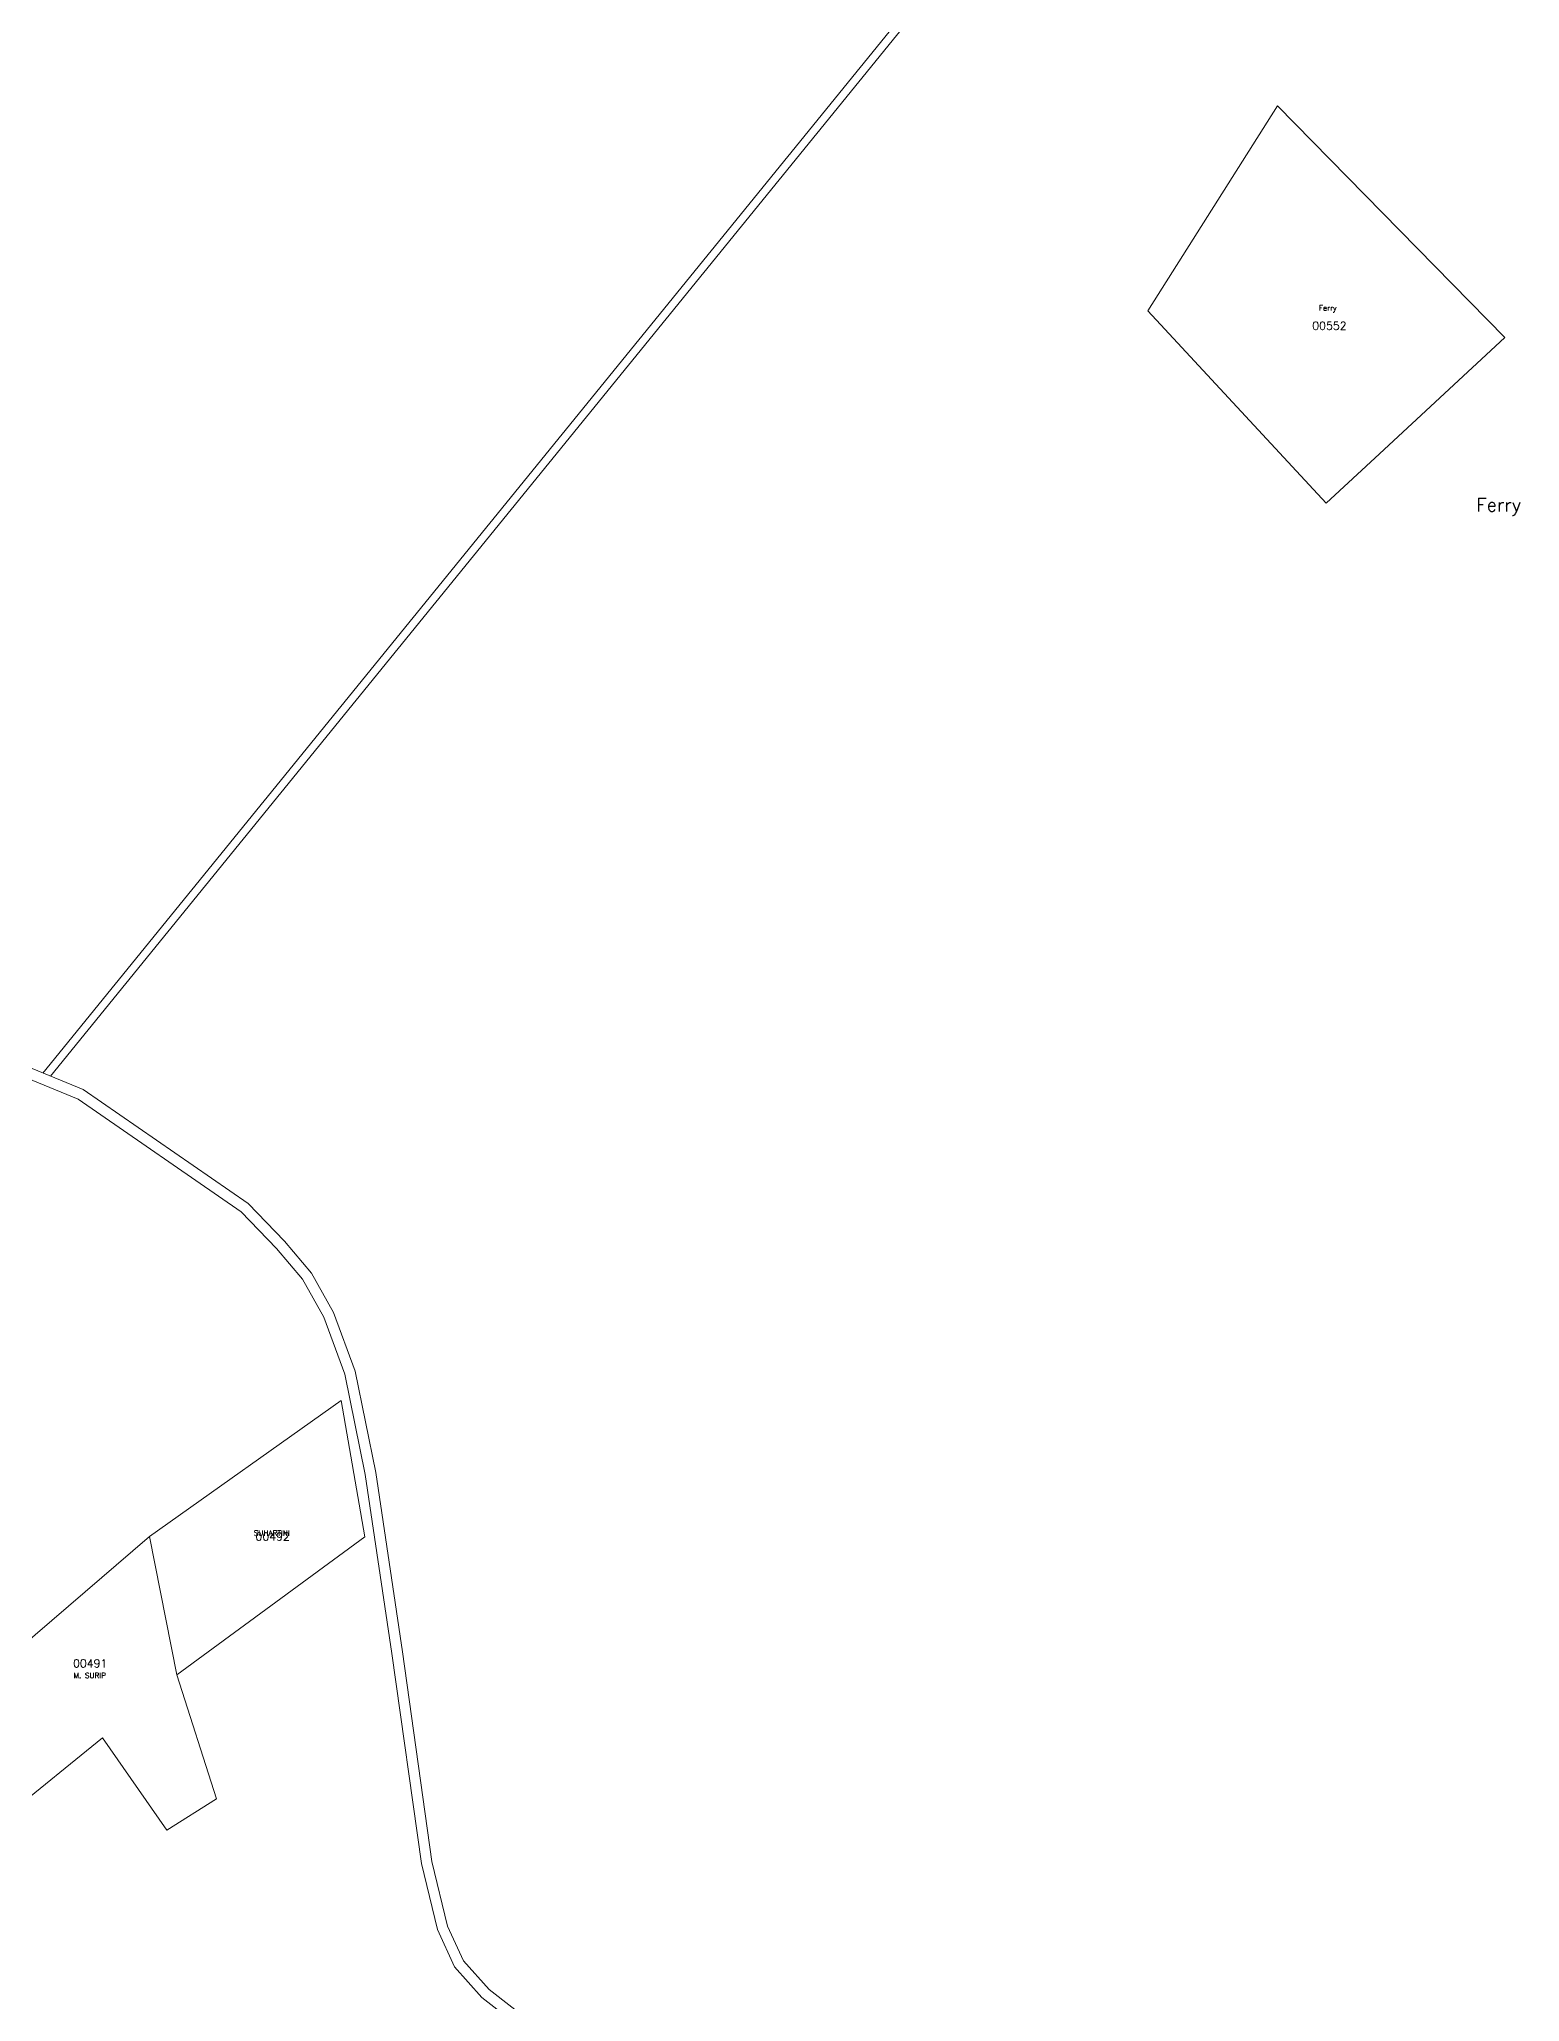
# Model space of a CAD drawing. Header units: inches. Extents: x 127149 to 132166, y 1065498 to 1071385.
# Drawn here: x 129882 to 130437, y 1066443 to 1067179 of the extents above; entities that cross this region are included whole.
import ezdxf
from ezdxf.enums import TextEntityAlignment as Align

# ---------------------------------------------------------------- set-up
doc = ezdxf.new("R2010")
doc.units = ezdxf.units.IN
doc.header["$MEASUREMENT"] = 0
for name, color, linetype in [('020100', 7, 'Continuous'), ('040100', 20, 'Continuous'), ('080201', 7, 'Continuous'), ('tn_lai', 7, 'Continuous')]:
    doc.layers.add(name, color=color, linetype=linetype)
doc.styles.add('romans', font='romans.shx')

msp = doc.modelspace()

# ---------------------------------------------------------------- linework, layer by layer
at = {"layer": '020100', "lineweight": 0}
for points in [[(130346.61, 1067154.12), (130298.07, 1067077.28), (130364.84, 1067005.2), (130384.9, 1067023.77), (130431.92, 1067067.32), (130346.61, 1067154.12)], [(129923.69, 1066617.86), (129933.91, 1066566.04), (130004.42, 1066617.73), (129995.57, 1066668.83), (129923.69, 1066617.86)], [(129923.69, 1066617.86), (129832.5, 1066539.55), (129870.75, 1066513.62), (129906.11, 1066542.41), (129930.18, 1066507.77), (129948.84, 1066519.5), (129933.91, 1066566.04), (129923.69, 1066617.86)]]:
    msp.add_lwpolyline(points, dxfattribs=at)
at = {"layer": '040100', "lineweight": 0}
for points in [[(130416.9, 1067444.23), (130301.93, 1067306.12), (129883.73, 1066791.57)], [(130416.9, 1067444.23), (130301.93, 1067306.12), (129883.73, 1066791.57)], [(130419.13, 1067442.22), (130304.25, 1067304.21), (129886.63, 1066790.38)], [(130419.13, 1067442.22), (130304.25, 1067304.21), (129886.63, 1066790.38)], [(129626.09, 1066885.8), (129784.03, 1066828.26), (129896.91, 1066781.83), (129958.05, 1066739.6), (129971.38, 1066725.86), (129981.12, 1066714.27), (129989.1, 1066700.1), (129996.98, 1066678.7), (130004.61, 1066641.15), (130014.61, 1066574.05), (130025.69, 1066495.28), (130031.65, 1066470.5), (130038.03, 1066456.58), (130048.32, 1066445.08), (130080.42, 1066420.08), (130161.32, 1066362.95), (130232.94, 1066315.55), (130310.7, 1066268.69), (130363.93, 1066237.71), (130394.03, 1066220.92), (130433.52, 1066206.3)], [(129784.03, 1066828.26), (129896.91, 1066781.83), (129958.05, 1066739.6), (129971.38, 1066725.86), (129981.12, 1066714.27), (129989.1, 1066700.1), (129996.98, 1066678.7), (130004.61, 1066641.15), (130014.61, 1066574.05), (130025.69, 1066495.28), (130031.65, 1066470.5), (130038.03, 1066456.58), (130048.32, 1066445.08), (130080.42, 1066420.08)], [(129785.47, 1066831.99), (129898.83, 1066785.37), (129960.65, 1066742.67), (129974.36, 1066728.54), (129984.42, 1066716.55), (129992.74, 1066701.79), (130000.84, 1066679.79), (130008.55, 1066641.84), (130018.57, 1066574.62), (130029.62, 1066496.03), (130035.45, 1066471.82), (130041.42, 1066458.79), (130051.06, 1066448.02), (130082.8, 1066423.29)], [(129785.47, 1066831.99), (129898.83, 1066785.37), (129960.65, 1066742.67), (129974.36, 1066728.54), (129984.42, 1066716.55), (129992.74, 1066701.79), (130000.84, 1066679.79), (130008.55, 1066641.84), (130018.57, 1066574.62), (130029.62, 1066496.03), (130035.45, 1066471.82), (130041.42, 1066458.79), (130051.06, 1066448.02), (130082.8, 1066423.29)]]:
    msp.add_lwpolyline(points, dxfattribs=at)

# ---------------------------------------------------------------- texts
at = {"lineweight": 0, "style": 'romans'}
for s, p in [('Ferry', (130365.5, 1067077.4)), ('SUHARTINI', (129969.56, 1066618.15)), ('M. SURIP', (129901.3, 1066564.77))]:
    msp.add_text(s, height=2, dxfattribs=at).set_placement(p, align=Align.CENTER)
at = {"layer": '080201', "lineweight": 0, "style": 'romans'}
for s, p in [('00552', (130366.1, 1067070.24)), ('00492', (129969.88, 1066616.31)), ('00491', (129901.47, 1066568.8))]:
    msp.add_text(s, height=3, dxfattribs=at).set_placement(p, align=Align.CENTER)
at = {"layer": 'tn_lai', "lineweight": 0, "style": 'romans'}
msp.add_text('Ferry', height=5, dxfattribs=at).set_placement((130429.54, 1067002.14), align=Align.CENTER)

doc.saveas('drawing.dxf')
